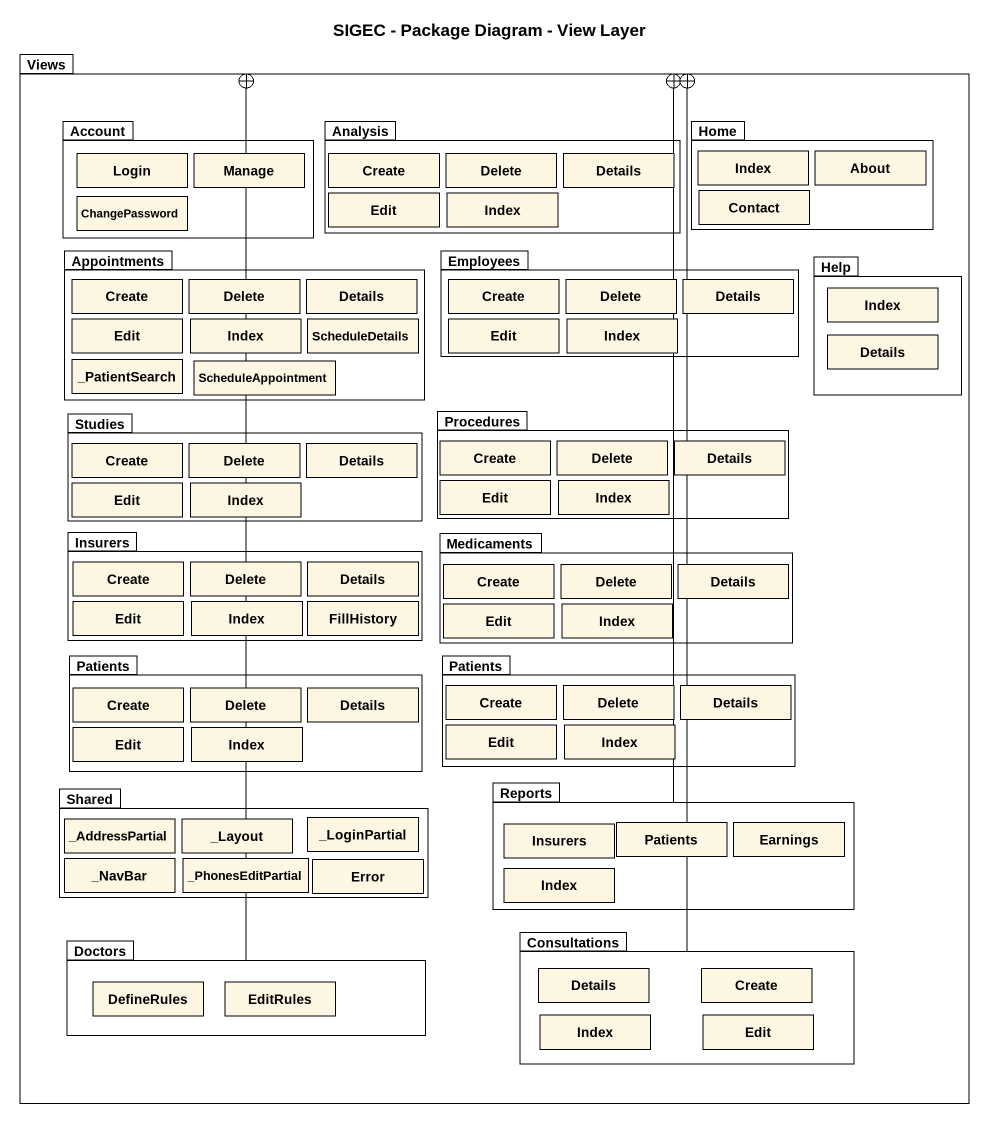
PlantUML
@startuml
title SIGEC - Package Diagram - View Layer
hide circle
hide empty members
package Views {
  package Account {
    class Login
    class Manage
    class ChangePassword
  }
  package Analysis {
    class "Create" as Create_
    class Delete
    class Details
    class Edit
    class "Index" as Index_2
  }
  package Home {
    class Index
    class About
    class Contact
  }
  package Appointments {
    class "Create" as Create__2
    class "Delete" as Delete_2
    class "Details" as Details_2
    class "Edit" as Edit_2
    class "Index" as Index_4
    class ScheduleDetails
    class "_PatientSearch" as PatientSearch
    class ScheduleAppointment
  }
  package Employees {
    class "Create" as Create__3
    class "Delete" as Delete_3
    class "Details" as Details_3
    class "Edit" as Edit_3
    class "Index" as Index_5
  }
  package Help {
    class "Index" as Index_3
    class "Details" as Details_4
  }
  package Studies {
    class "Create" as Create__4
    class "Delete" as Delete_4
    class "Details" as Details_5
    class "Edit" as Edit_4
    class "Index" as Index_6
  }
  package Procedures {
    class "Create" as Create__5
    class "Delete" as Delete_5
    class "Details" as Details_6
    class "Edit" as Edit_5
    class "Index" as Index_7
  }
  package Insurers {
    class "Create" as Create__6
    class "Delete" as Delete_6
    class "Details" as Details_7
    class "Edit" as Edit_6
    class "Index" as Index_8
    class FillHistory
  }
  package Medicaments {
    class "Create" as Create__7
    class "Delete" as Delete_7
    class "Details" as Details_8
    class "Edit" as Edit_7
    class "Index" as Index_9
  }
  package Patients {
    class "Create" as Create__8
    class "Edit" as Edit_8
    class "Delete" as Delete_8
    class "Index" as Index_10
    class "Details" as Details_9
  }
  package "Patients" as Patients_2 {
    class "Create" as Create__9
    class "Edit" as Edit_9
    class "Delete" as Delete_9
    class "Index" as Index_11
    class "Details" as Details_10
  }
  package Shared {
    class "_AddressPartial" as AddressPartial
    class "_Layout" as Layout
    class "_LoginPartial" as LoginPartial
    class "_NavBar" as NavBar
    class "_PhonesEditPartial" as PhonesEditPartial
    class Error
  }
  package Reports {
    class "Insurers" as Insurers_2
    class "Patients" as Patients_3
    class Earnings
    class "Index" as Index_12
  }
  package Doctors {
    class DefineRules
    class EditRules
  }
  package Consultations {
    class "Details" as Details_11
    class "Create" as Create__10
    class "Index" as Index_13
    class "Edit" as Edit_10
  }
}
Reports -up-+ Views
Doctors -up-+ Views
Consultations -up-+ Views
@enduml
